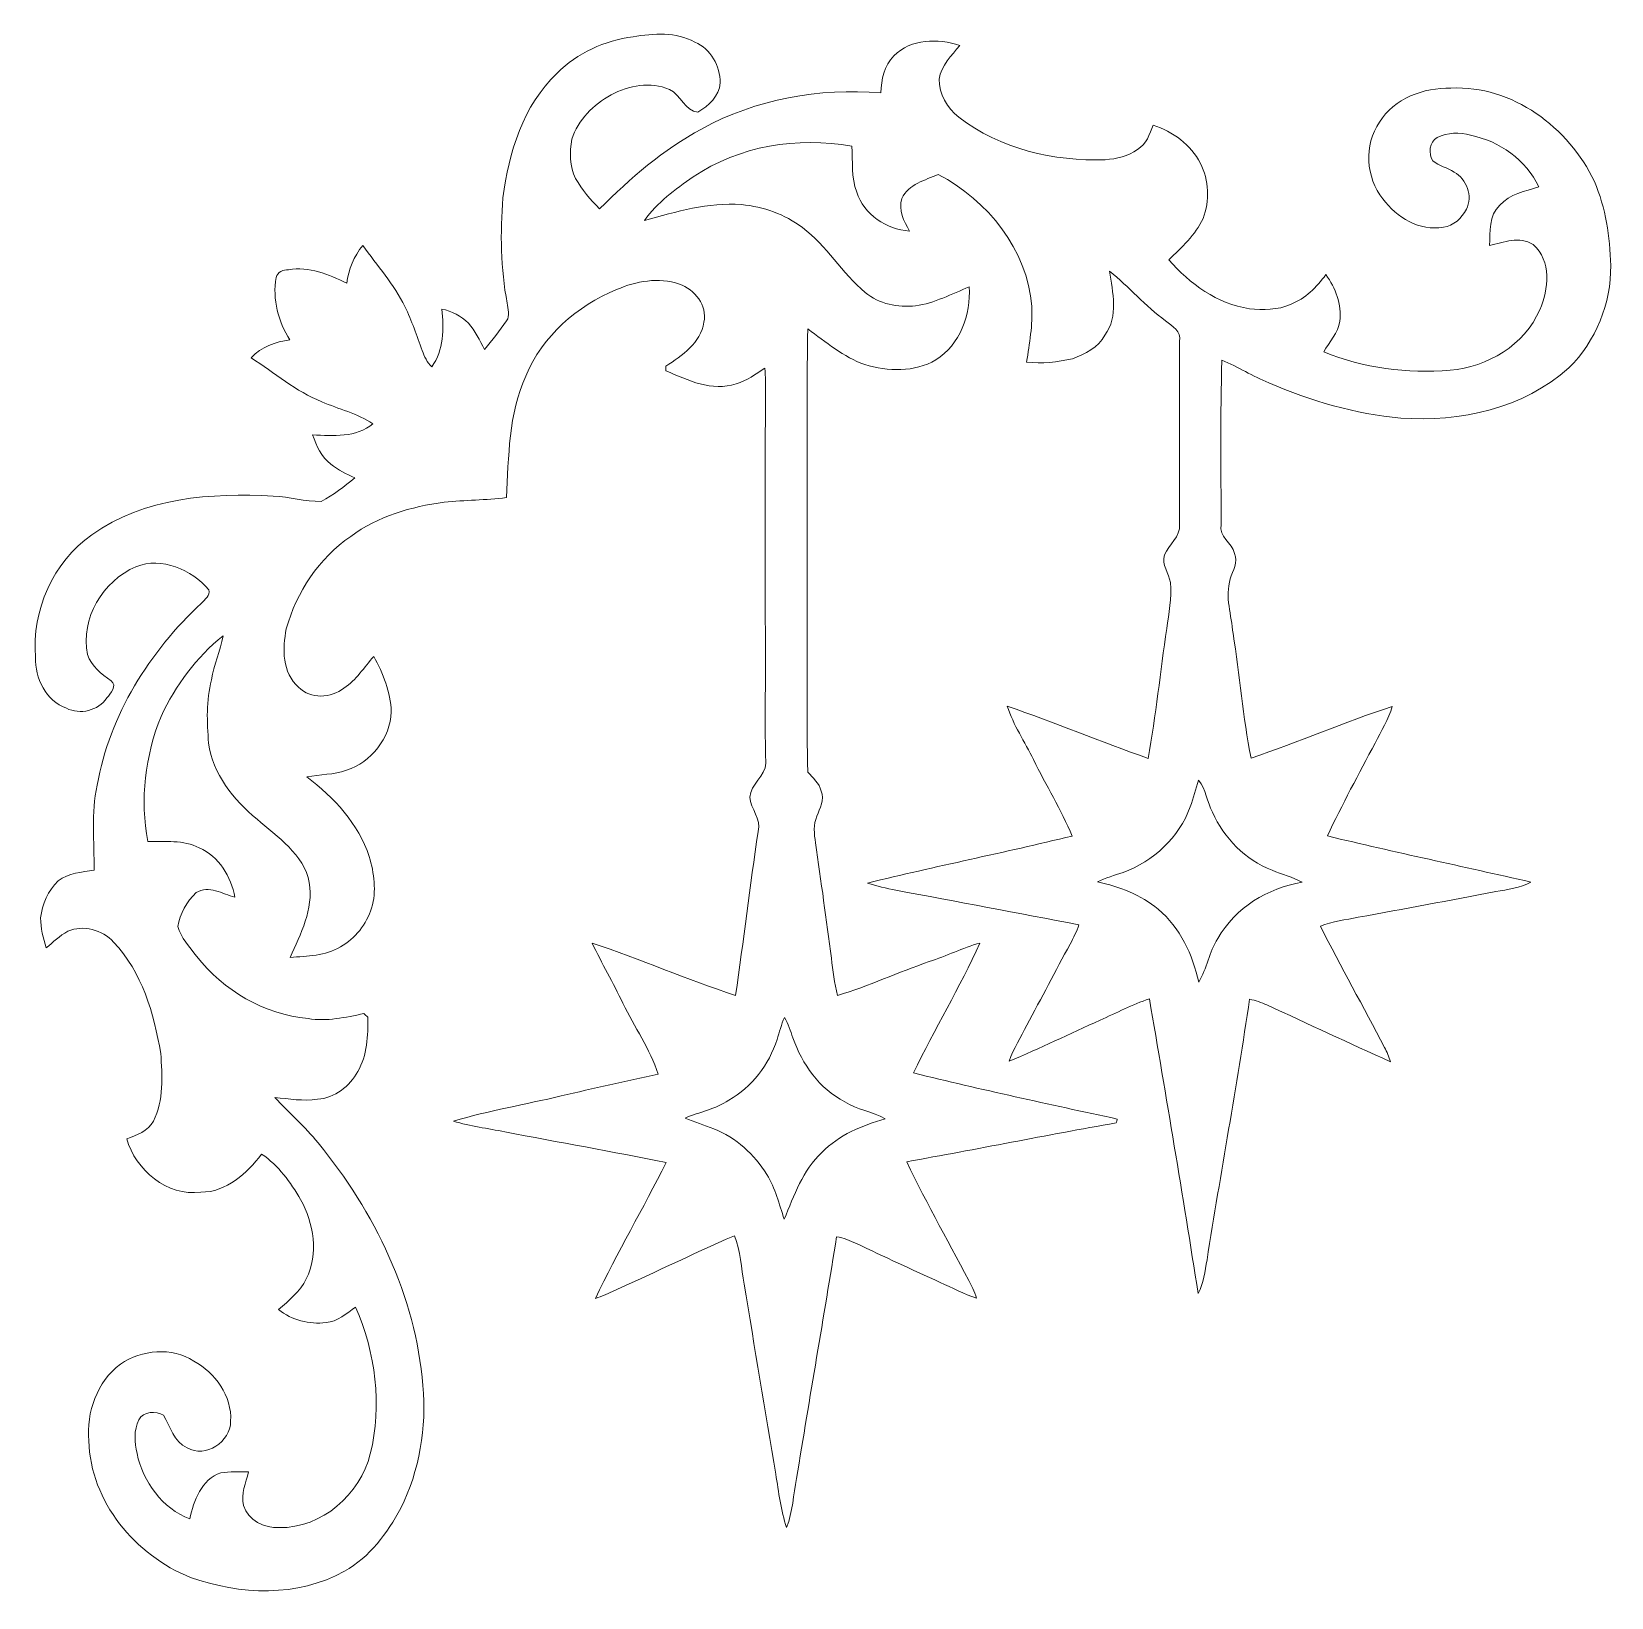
# Model space of a CAD drawing. Header units: centimetres. Extents: x -16.4 to 16.3, y -16.3 to 16.2.
import ezdxf

# ---------------------------------------------------------------- set-up
doc = ezdxf.new("R2010")
doc.units = ezdxf.units.CM
doc.header["$MEASUREMENT"] = 0
doc.layers.add('Layer 1', color=7, linetype='Continuous')

msp = doc.modelspace()

# ---------------------------------------------------------------- linework, layer by layer
at = {"layer": 'Layer 1', "color": 253, "lineweight": 9}
for points, knots in [([(-3.92996, 16.06505), (-3.50521, 16.12891), (-3.04343, 16.17018), (-2.65079, 15.95428), (-2.65079, 15.95428), (-2.32588, 15.81282), (-2.1195, 15.45828), (-2.12797, 15.10797), (-2.12797, 15.10797), (-2.14561, 14.83245), (-2.36715, 14.63525), (-2.58658, 14.5019), (-2.58658, 14.5019), (-2.86069, 14.52659), (-2.94042, 14.86138), (-3.17713, 14.97144), (-3.17713, 14.97144), (-3.56801, 15.14395), (-4.02168, 15.05752), (-4.38469, 14.8575), (-4.38469, 14.8575), (-4.75087, 14.66135), (-5.07014, 14.34562), (-5.19819, 13.9431), (-5.19819, 13.9431), (-5.24829, 13.67498), (-5.2497, 13.3783), (-5.12058, 13.131), (-5.12058, 13.131), (-4.99394, 12.89358), (-4.81508, 12.69038), (-4.62493, 12.502), (-4.62493, 12.502), (-3.98781, 13.12994), (-3.31013, 13.73178), (-2.51356, 14.15194), (-2.51356, 14.15194), (-1.39137, 14.7753), (-0.07445, 15.00637), (1.19873, 14.89912), (1.19873, 14.89912), (1.21778, 15.17253), (1.26328, 15.46815), (1.47319, 15.66712), (1.47319, 15.66712), (1.82244, 16.02801), (2.38582, 16.03048), (2.83385, 15.88584), (2.83385, 15.88584), (2.67016, 15.67065), (2.44333, 15.47027), (2.41228, 15.1877), (2.41228, 15.1877), (2.39782, 14.87478), (2.58126, 14.5908), (2.81409, 14.39818), (2.81409, 14.39818), (3.67134, 13.74025), (4.78224, 13.48096), (5.84834, 13.518), (5.84834, 13.518), (6.08223, 13.53493), (6.32635, 13.58326), (6.51509, 13.73213), (6.51509, 13.73213), (6.70911, 13.83127), (6.76203, 14.04999), (6.84176, 14.23273), (6.84176, 14.23273), (7.25063, 14.10255), (7.61822, 13.82668), (7.81931, 13.44215), (7.81931, 13.44215), (7.99675, 13.0929), (8.01545, 12.66745), (7.87469, 12.30197), (7.87469, 12.30197), (7.717, 11.95731), (7.43407, 11.69908), (7.16384, 11.44331), (7.16384, 11.44331), (7.60129, 10.95154), (8.1675, 10.52997), (8.83425, 10.4326), (8.83425, 10.4326), (9.11823, 10.40685), (9.42233, 10.4005), (9.68832, 10.5215), (9.68832, 10.5215), (9.99136, 10.6418), (10.22984, 10.87675), (10.41787, 11.1371), (10.41787, 11.1371), (10.62283, 10.86511), (10.7463, 10.51727), (10.70679, 10.17472), (10.70679, 10.17472), (10.68033, 9.92319), (10.48701, 9.74892), (10.37342, 9.53655), (10.37342, 9.53655), (11.19821, 9.20282), (12.10556, 9.08182), (12.99068, 9.15767), (12.99068, 9.15767), (13.76467, 9.22752), (14.53408, 9.67625), (14.84876, 10.40826), (14.84876, 10.40826), (15.03114, 10.83654), (15.09817, 11.42038), (14.71258, 11.76222), (14.71258, 11.76222), (14.42683, 11.93508), (14.10439, 11.81161), (13.80912, 11.74317), (13.80912, 11.74317), (13.82888, 12.02645), (13.78019, 12.36442), (14.02184, 12.57326), (14.02184, 12.57326), (14.22328, 12.81456), (14.54643, 12.86077), (14.82759, 12.95355), (14.82759, 12.95355), (14.56759, 13.51623), (14.01479, 13.90217), (13.41577, 14.02459), (13.41577, 14.02459), (13.18964, 14.09303), (12.93705, 14.08385), (12.72539, 13.9752), (12.72539, 13.9752), (12.56099, 13.88842), (12.53348, 13.6383), (12.63402, 13.49472), (12.63402, 13.49472), (12.76172, 13.38571), (12.93882, 13.35854), (13.07428, 13.25871), (13.07428, 13.25871), (13.33534, 13.12077), (13.46869, 12.75988), (13.32793, 12.49212), (13.32793, 12.49212), (13.23444, 12.31185), (13.06405, 12.14181), (12.85274, 12.121), (12.85274, 12.121), (12.36026, 12.03104), (11.88119, 12.31926), (11.60003, 12.70626), (11.60003, 12.70626), (11.24548, 13.14441), (11.20103, 13.82633), (11.52771, 14.29235), (11.52771, 14.29235), (11.8318, 14.79082), (12.44528, 15.01166), (13.00831, 14.99931), (13.00831, 14.99931), (14.28219, 15.06705), (15.44813, 14.18298), (15.97906, 13.06644), (15.97906, 13.06644), (16.21365, 12.51999), (16.30679, 11.92062), (16.31737, 11.32866), (16.31737, 11.32866), (16.33254, 10.54197), (16.00939, 9.75774), (15.44954, 9.206), (15.44954, 9.206), (14.51397, 8.36533), (13.1974, 8.07817), (11.96938, 8.16812), (11.96938, 8.16812), (11.02323, 8.24573), (10.10742, 8.5269), (9.23677, 8.89485), (9.23677, 8.89485), (8.90516, 9.03455), (8.59965, 9.23069), (8.26557, 9.36404), (8.26557, 9.36404), (8.23029, 8.23162), (8.24617, 7.0978), (8.24899, 5.96503), (8.24899, 5.96503), (8.19501, 5.70715), (8.47618, 5.59073), (8.52592, 5.36495), (8.52592, 5.36495), (8.61376, 5.18186), (8.48394, 5.00865), (8.43737, 4.83755), (8.43737, 4.83755), (8.32554, 4.46325), (8.46242, 4.08366), (8.49523, 3.70866), (8.49523, 3.70866), (8.63775, 2.84929), (8.69984, 1.97829), (8.86988, 1.1235), (8.86988, 1.1235), (9.85166, 1.46147), (10.80733, 1.8721), (11.7937, 2.19665), (11.7937, 2.19665), (11.71433, 1.92643), (11.56298, 1.68654), (11.43845, 1.43642), (11.43845, 1.43642), (11.10049, 0.80001), (10.75548, 0.16607), (10.44962, -0.48657), (10.44962, -0.48657), (11.84979, -0.82136), (13.25843, -1.12122), (14.66214, -1.43943), (14.66214, -1.43943), (14.442, -1.56502), (14.18342, -1.59288), (13.93894, -1.63804), (13.93894, -1.63804), (12.98926, -1.81655), (12.04064, -1.99928), (11.0892, -2.16827), (11.0892, -2.16827), (10.82709, -2.22471), (10.5558, -2.24976), (10.30568, -2.35206), (10.30568, -2.35206), (10.7329, -3.19732), (11.19292, -4.02599), (11.63495, -4.86349), (11.63495, -4.86349), (11.68258, -4.95874), (11.72526, -5.05787), (11.75878, -5.15982), (11.75878, -5.15982), (10.90153, -4.77565), (10.04957, -4.37912), (9.19726, -3.98437), (9.19726, -3.98437), (9.08084, -3.93392), (8.9616, -3.893), (8.83813, -3.86477), (8.83813, -3.86477), (8.57354, -5.66817), (8.24052, -7.46205), (7.95689, -9.26298), (7.95689, -9.26298), (7.91844, -9.5004), (7.88316, -9.74487), (7.7745, -9.96289), (7.7745, -9.96289), (7.44924, -7.9256), (7.11693, -5.88901), (6.76203, -3.85701), (6.76203, -3.85701), (6.41031, -3.97378), (6.08188, -4.14911), (5.74427, -4.2994), (5.74427, -4.2994), (5.11385, -4.5795), (4.49543, -4.88677), (3.85726, -5.14959), (3.85726, -5.14959), (3.95321, -4.88924), (4.09538, -4.64935), (4.22379, -4.40452), (4.22379, -4.40452), (4.52577, -3.84608), (4.81717, -3.28163), (5.12126, -2.72424), (5.12126, -2.72424), (5.19217, -2.59583), (5.25602, -2.46319), (5.30506, -2.32455), (5.30506, -2.32455), (4.04141, -2.08642), (2.77811, -1.84371), (1.5134, -1.60982), (1.5134, -1.60982), (1.31549, -1.56925), (1.11723, -1.52833), (0.92709, -1.46024), (0.92709, -1.46024), (2.33396, -1.11734), (3.75389, -0.827), (5.16254, -0.4894), (5.16254, -0.4894), (4.94134, 0.05988), (4.62102, 0.56294), (4.36173, 1.09422), (4.36173, 1.09422), (4.18217, 1.46429), (3.94651, 1.81001), (3.81845, 2.20336), (3.81845, 2.20336), (4.79812, 1.86046), (5.76155, 1.47134), (6.73804, 1.11821), (6.73804, 1.11821), (6.90138, 2.00968), (6.98569, 2.91385), (7.12398, 3.80955), (7.12398, 3.80955), (7.17019, 4.12423), (7.22734, 4.44067), (7.20336, 4.76029), (7.20336, 4.76029), (7.16067, 4.94797), (7.01321, 5.13424), (7.07883, 5.33497), (7.07883, 5.33497), (7.16067, 5.55122), (7.41008, 5.71032), (7.38821, 5.96467), (7.38821, 5.96467), (7.37798, 7.22832), (7.38786, 8.49197), (7.38398, 9.75562), (7.38398, 9.75562), (7.44219, 9.97152), (7.22805, 10.06501), (7.09929, 10.18213), (7.09929, 10.18213), (6.67772, 10.48623), (6.34117, 10.88734), (5.93688, 11.21048), (5.93688, 11.21048), (6.00179, 10.77515), (6.12809, 10.26786), (5.84234, 9.88545), (5.84234, 9.88545), (5.70476, 9.63074), (5.43312, 9.48434), (5.16748, 9.39685), (5.16748, 9.39685), (4.85915, 9.32277), (4.53565, 9.29243), (4.21991, 9.3277), (4.21991, 9.3277), (4.2813, 9.70941), (4.34656, 10.09358), (4.32786, 10.48235), (4.32786, 10.48235), (4.23085, 11.6571), (3.41452, 12.67557), (2.39076, 13.21108), (2.39076, 13.21108), (2.11665, 13.0922), (1.77799, 13.01388), (1.63758, 12.71613), (1.63758, 12.71613), (1.55715, 12.47519), (1.68168, 12.24518), (1.79245, 12.03986), (1.79245, 12.03986), (1.31796, 12.07337), (0.85053, 12.38523), (0.70025, 12.84596), (0.70025, 12.84596), (0.58666, 13.1497), (0.62017, 13.47955), (0.59936, 13.79705), (0.59936, 13.79705), (-0.52354, 14.00236), (-1.73462, 13.80551), (-2.68677, 13.16063), (-2.68677, 13.16063), (-3.05648, 12.90487), (-3.43466, 12.63358), (-3.69289, 12.25858), (-3.69289, 12.25858), (-3.0399, 12.44414), (-2.37244, 12.6357), (-1.68523, 12.58737), (-1.68523, 12.58737), (-1.23191, 12.54574), (-0.78777, 12.3884), (-0.42405, 12.11218), (-0.42405, 12.11218), (0.08148, 11.73682), (0.39439, 11.16744), (0.87946, 10.77021), (0.87946, 10.77021), (1.16098, 10.52503), (1.55926, 10.45553), (1.92157, 10.49081), (1.92157, 10.49081), (2.31421, 10.54726), (2.6691, 10.7367), (3.03246, 10.88487), (3.03246, 10.88487), (3.06704, 10.31125), (2.84161, 9.68401), (2.33961, 9.37004), (2.33961, 9.37004), (1.89511, 9.11533), (1.34654, 9.13156), (0.86888, 9.2769), (0.86888, 9.2769), (0.42156, 9.42683), (0.06419, 9.74575), (-0.31363, 10.01421), (-0.31363, 10.01421), (-0.34186, 8.00655), (-0.31822, 5.99854), (-0.32598, 3.99088), (-0.32598, 3.99088), (-0.32034, 2.93925), (-0.33974, 1.88692), (-0.31363, 0.83529), (-0.31363, 0.83529), (-0.20886, 0.71605), (-0.0748, 0.60492), (-0.03247, 0.44441), (-0.03247, 0.44441), (0.03597, 0.26132), (-0.06316, 0.08951), (-0.1249, -0.07559), (-0.1249, -0.07559), (-0.19933, -0.24951), (-0.18134, -0.44495), (-0.15065, -0.62627), (-0.15065, -0.62627), (-0.03882, -1.4232), (0.07478, -2.21977), (0.17567, -3.01811), (0.17567, -3.01811), (0.20601, -3.27669), (0.23811, -3.53634), (0.30373, -3.78928), (0.30373, -3.78928), (0.95002, -3.59243), (1.56456, -3.30562), (2.20379, -3.08831), (2.20379, -3.08831), (2.55868, -2.9726), (2.89418, -2.80327), (3.25436, -2.70272), (3.25436, -2.70272), (2.83526, -3.61959), (2.31597, -4.48707), (1.87606, -5.39336), (1.87606, -5.39336), (3.27659, -5.73696), (4.6877, -6.04318), (6.09775, -6.34727), (6.09775, -6.34727), (6.09211, -6.36738), (6.08117, -6.40795), (6.07553, -6.42806), (6.07553, -6.42806), (4.62702, -6.681), (3.18522, -6.97486), (1.73706, -7.23133), (1.73706, -7.23133), (2.16216, -8.12174), (2.65429, -8.97935), (3.1069, -9.856), (3.1069, -9.856), (3.13689, -9.92161), (3.16017, -9.99005), (3.18416, -10.05849), (3.18416, -10.05849), (2.9224, -9.97136), (2.67863, -9.84083), (2.42745, -9.72935), (2.42745, -9.72935), (1.84784, -9.46512), (1.26893, -9.19877), (0.6939, -8.92466), (0.6939, -8.92466), (0.56161, -8.8654), (0.42896, -8.80331), (0.28433, -8.78426), (0.28433, -8.78426), (0.01798, -10.4536), (-0.27553, -12.11871), (-0.544, -13.78771), (-0.544, -13.78771), (-0.60961, -14.12814), (-0.62372, -14.48127), (-0.75072, -14.80794), (-0.75072, -14.80794), (-0.87243, -14.44952), (-0.91194, -14.0724), (-0.9758, -13.70198), (-0.9758, -13.70198), (-1.19487, -12.39), (-1.41536, -11.07837), (-1.62879, -9.76569), (-1.62879, -9.76569), (-1.69052, -9.4309), (-1.70852, -9.08377), (-1.83234, -8.76415), (-1.83234, -8.76415), (-2.73263, -9.15785), (-3.61563, -9.58824), (-4.51204, -9.99005), (-4.51204, -9.99005), (-4.57695, -10.01687), (-4.64363, -10.0398), (-4.70995, -10.06237), (-4.70995, -10.06237), (-4.25839, -9.1067), (-3.71723, -8.19583), (-3.24839, -7.24791), (-3.24839, -7.24791), (-4.35788, -7.02425), (-5.47301, -6.82423), (-6.58567, -6.61503), (-6.58567, -6.61503), (-6.94056, -6.53918), (-7.30322, -6.49791), (-7.65106, -6.39101), (-7.65106, -6.39101), (-6.91869, -6.17265), (-6.16163, -6.04741), (-5.41939, -5.86749), (-5.41939, -5.86749), (-4.75087, -5.71227), (-4.08024, -5.5694), (-3.41173, -5.41523), (-3.41173, -5.41523), (-3.58529, -4.89594), (-3.90068, -4.4398), (-4.14021, -3.9505), (-4.14021, -3.9505), (-4.34412, -3.52999), (-4.5766, -3.12429), (-4.77874, -2.70308), (-4.77874, -2.70308), (-3.77967, -3.03751), (-2.81059, -3.45908), (-1.80941, -3.78787), (-1.80941, -3.78787), (-1.64078, -2.65827), (-1.51061, -1.52303), (-1.34022, -0.39379), (-1.34022, -0.39379), (-1.27284, -0.13309), (-1.49509, 0.07011), (-1.51237, 0.31917), (-1.51237, 0.31917), (-1.50108, 0.59293), (-1.18641, 0.74462), (-1.18394, 1.02155), (-1.18394, 1.02155), (-1.20616, 2.07001), (-1.17829, 3.11882), (-1.19487, 4.16727), (-1.19487, 4.16727), (-1.18746, 5.67116), (-1.1984, 7.17505), (-1.18782, 8.67895), (-1.18782, 8.67895), (-1.18641, 8.85181), (-1.18499, 9.02537), (-1.20475, 9.19753), (-1.20475, 9.19753), (-1.39419, 9.07829), (-1.57446, 8.93824), (-1.7953, 8.87897), (-1.7953, 8.87897), (-2.2966, 8.70611), (-2.79754, 8.95058), (-3.25121, 9.14708), (-3.25121, 9.14708), (-3.25086, 9.17037), (-3.25016, 9.21693), (-3.2498, 9.24022), (-3.2498, 9.24022), (-2.91749, 9.46635), (-2.52767, 9.71964), (-2.46487, 10.1532), (-2.46487, 10.1532), (-2.38761, 10.50387), (-2.65537, 10.82913), (-2.97217, 10.9406), (-2.97217, 10.9406), (-3.39938, 11.08877), (-3.86646, 11.0034), (-4.27109, 10.82842), (-4.27109, 10.82842), (-5.08989, 10.49469), (-5.81273, 9.86604), (-6.1514, 9.03807), (-6.1514, 9.03807), (-6.5137, 8.2535), (-6.50524, 7.36661), (-6.55427, 6.52171), (-6.55427, 6.52171), (-6.98149, 6.46456), (-7.41399, 6.47303), (-7.84156, 6.42505), (-7.84156, 6.42505), (-8.52806, 6.33403), (-9.21633, 6.13471), (-9.77972, 5.71844), (-9.77972, 5.71844), (-10.43694, 5.26688), (-10.90191, 4.56767), (-11.11357, 3.8032), (-11.11357, 3.8032), (-11.19506, 3.39469), (-11.20177, 2.89233), (-10.85746, 2.59529), (-10.85746, 2.59529), (-10.61298, 2.33847), (-10.18577, 2.36952), (-9.92012, 2.57801), (-9.92012, 2.57801), (-9.6633, 2.74205), (-9.49997, 3.00663), (-9.30241, 3.231), (-9.30241, 3.231), (-9.10662, 2.87928), (-8.95034, 2.49193), (-8.94046, 2.08412), (-8.94046, 2.08412), (-8.9581, 1.53908), (-9.35427, 1.04342), (-9.86791, 0.8748), (-9.86791, 0.8748), (-10.13179, 0.78025), (-10.41542, 0.79189), (-10.68742, 0.73686), (-10.68742, 0.73686), (-10.12438, 0.31247), (-9.62062, -0.23328), (-9.39378, -0.91308), (-9.39378, -0.91308), (-9.29959, -1.25598), (-9.23821, -1.63028), (-9.34651, -1.97777), (-9.34651, -1.97777), (-9.45411, -2.31185), (-9.68235, -2.61206), (-9.99421, -2.77928), (-9.99421, -2.77928), (-10.30324, -2.97154), (-10.68142, -2.97542), (-11.03243, -3.00047), (-11.03243, -3.00047), (-10.81371, -2.51187), (-10.55089, -2.00846), (-10.63662, -1.45213), (-10.63662, -1.45213), (-10.74986, -0.85805), (-11.29984, -0.51092), (-11.72035, -0.13627), (-11.72035, -0.13627), (-12.20965, 0.26061), (-12.63722, 0.79719), (-12.72153, 1.43853), (-12.72153, 1.43853), (-12.76069, 1.87351), (-12.77092, 2.31872), (-12.66615, 2.74558), (-12.66615, 2.74558), (-12.6097, 3.05637), (-12.48023, 3.34742), (-12.42202, 3.65751), (-12.42202, 3.65751), (-12.98012, 3.22006), (-13.40557, 2.62881), (-13.70472, 1.98993), (-13.70472, 1.98993), (-14.03881, 1.17748), (-14.14711, 0.26449), (-13.98307, -0.59982), (-13.98307, -0.59982), (-13.62676, -0.60863), (-13.24541, -0.55748), (-12.91803, -0.73317), (-12.91803, -0.73317), (-12.50387, -0.9092), (-12.25798, -1.32936), (-12.17649, -1.75622), (-12.17649, -1.75622), (-12.44178, -1.68531), (-12.7106, -1.49728), (-12.98294, -1.65956), (-12.98294, -1.65956), (-13.17062, -1.84688), (-13.31808, -2.09524), (-13.36077, -2.35982), (-13.36077, -2.35982), (-13.29832, -2.5976), (-13.11806, -2.78421), (-12.9713, -2.97401), (-12.9713, -2.97401), (-12.41532, -3.68838), (-11.56901, -4.18368), (-10.66272, -4.268), (-10.66272, -4.268), (-10.27608, -4.33044), (-9.88555, -4.24154), (-9.50773, -4.16463), (-9.50773, -4.16463), (-9.47986, -4.18862), (-9.45199, -4.21332), (-9.42412, -4.23766), (-9.42412, -4.23766), (-9.42059, -4.62078), (-9.43611, -5.02365), (-9.63191, -5.36549), (-9.63191, -5.36549), (-9.80089, -5.66817), (-10.10992, -5.91476), (-10.46481, -5.93911), (-10.46481, -5.93911), (-10.76256, -5.98038), (-11.05854, -5.93029), (-11.35417, -5.90136), (-11.35417, -5.90136), (-11.05325, -6.21427), (-10.73046, -6.50602), (-10.45423, -6.84222), (-10.45423, -6.84222), (-9.28512, -8.26744), (-8.43669, -10.01016), (-8.28359, -11.86472), (-8.28359, -11.86472), (-8.2028, -12.73325), (-8.35626, -13.62437), (-8.74079, -14.40824), (-8.74079, -14.40824), (-9.02689, -14.91977), (-9.3832, -15.42036), (-9.90778, -15.70964), (-9.90778, -15.70964), (-10.87827, -16.25292), (-12.07524, -16.20565), (-13.09795, -15.83911), (-13.09795, -15.83911), (-14.24236, -15.38015), (-15.16875, -14.27419), (-15.20509, -13.0116), (-15.20509, -13.0116), (-15.25554, -12.41963), (-15.03434, -11.78534), (-14.54645, -11.42445), (-14.54645, -11.42445), (-14.10936, -11.12247), (-13.48353, -11.06532), (-13.0281, -11.35848), (-13.0281, -11.35848), (-12.58501, -11.59766), (-12.23505, -12.08767), (-12.2661, -12.60484), (-12.2661, -12.60484), (-12.26363, -13.02853), (-12.78997, -13.38201), (-13.16603, -13.15306), (-13.16603, -13.15306), (-13.45108, -13.03241), (-13.51105, -12.71632), (-13.65816, -12.47961), (-13.65816, -12.47961), (-13.81126, -12.38471), (-14.07655, -12.39882), (-14.17039, -12.57556), (-14.17039, -12.57556), (-14.27164, -12.79393), (-14.26211, -13.04264), (-14.20532, -13.2723), (-14.20532, -13.2723), (-14.08255, -13.85756), (-13.68003, -14.41177), (-13.11065, -14.6252), (-13.11065, -14.6252), (-13.03021, -14.25231), (-12.86935, -13.80817), (-12.47282, -13.67446), (-12.47282, -13.67446), (-12.28338, -13.64377), (-12.089, -13.65788), (-11.8978, -13.65577), (-11.8978, -13.65577), (-11.95001, -13.8819), (-12.06043, -14.1105), (-11.99763, -14.34721), (-11.99763, -14.34721), (-11.91508, -14.6633), (-11.56301, -14.815), (-11.26068, -14.80865), (-11.26068, -14.80865), (-10.37627, -14.81993), (-9.58499, -14.1232), (-9.37367, -13.28077), (-9.37367, -13.28077), (-9.12426, -12.27288), (-9.26255, -11.18491), (-9.68059, -10.23982), (-9.68059, -10.23982), (-9.8658, -10.37493), (-10.05136, -10.54286), (-10.28948, -10.56332), (-10.28948, -10.56332), (-10.63838, -10.60565), (-10.99998, -10.51181), (-11.27514, -10.29309), (-11.27514, -10.29309), (-11.06136, -10.1033), (-10.82359, -9.92479), (-10.70223, -9.65703), (-10.70223, -9.65703), (-10.43165, -9.13951), (-10.54701, -8.50945), (-10.81618, -8.0152), (-10.81618, -8.0152), (-11.02679, -7.65855), (-11.27514, -7.30612), (-11.6251, -7.07435), (-11.6251, -7.07435), (-11.93025, -7.47087), (-12.35076, -7.86492), (-12.88557, -7.86104), (-12.88557, -7.86104), (-13.58831, -7.95382), (-14.23319, -7.40772), (-14.41875, -6.75402), (-14.41875, -6.75402), (-14.20673, -6.68558), (-13.97742, -6.59739), (-13.86489, -6.3896), (-13.86489, -6.3896), (-13.64863, -5.95745), (-13.68074, -5.4551), (-13.7146, -4.98837), (-13.7146, -4.98837), (-13.8543, -4.16217), (-14.09842, -3.30597), (-14.69109, -2.68403), (-14.69109, -2.68403), (-14.92392, -2.43003), (-15.31868, -2.3189), (-15.64077, -2.46001), (-15.64077, -2.46001), (-15.80552, -2.55173), (-15.94239, -2.68614), (-16.0888, -2.80327), (-16.0888, -2.80327), (-16.14736, -2.60148), (-16.20521, -2.39475), (-16.20239, -2.18308), (-16.20239, -2.18308), (-16.16676, -1.89839), (-16.04752, -1.61723), (-15.83691, -1.41826), (-15.83691, -1.41826), (-15.62595, -1.24893), (-15.35043, -1.23728), (-15.09537, -1.19354), (-15.09537, -1.19354), (-15.0855, -0.60758), (-15.16029, -0.01385), (-15.03187, 0.56435), (-15.03187, 0.56435), (-14.77329, 2.02203), (-13.94708, 3.3326), (-12.87287, 4.33202), (-12.87287, 4.33202), (-12.80549, 4.41033), (-12.67991, 4.49359), (-12.71695, 4.61389), (-12.71695, 4.61389), (-13.08666, 5.02734), (-13.67968, 5.30075), (-14.22754, 5.09049), (-14.22754, 5.09049), (-14.90981, 4.79592), (-15.38289, 4.01699), (-15.23084, 3.27051), (-15.23084, 3.27051), (-15.15535, 3.02921), (-14.94297, 2.86517), (-14.74401, 2.72723), (-14.74401, 2.72723), (-14.60325, 2.63057), (-14.75741, 2.45559), (-14.82938, 2.37199), (-14.82938, 2.37199), (-15.00753, 2.10811), (-15.38501, 2.01603), (-15.66864, 2.16067), (-15.66864, 2.16067), (-16.09479, 2.31025), (-16.31669, 2.78474), (-16.30858, 3.21336), (-16.30858, 3.21336), (-16.38901, 4.18385), (-15.94381, 5.19209), (-15.13877, 5.74948), (-15.13877, 5.74948), (-14.06773, 6.52488), (-12.6598, 6.62437), (-11.38239, 6.54958), (-11.38239, 6.54958), (-11.04866, 6.53723), (-10.72375, 6.43528), (-10.38861, 6.44128), (-10.38861, 6.44128), (-10.13779, 6.57427), (-9.91483, 6.75278), (-9.69294, 6.92811), (-9.69294, 6.92811), (-9.86897, 7.00572), (-10.04007, 7.09674), (-10.19388, 7.21245), (-10.19388, 7.21245), (-10.38826, 7.36132), (-10.4881, 7.59451), (-10.56818, 7.81852), (-10.56818, 7.81852), (-10.14308, 7.80053), (-9.66718, 7.75714), (-9.31864, 8.0503), (-9.31864, 8.0503), (-9.6439, 8.26232), (-10.02702, 8.35298), (-10.37944, 8.50714), (-10.37944, 8.50714), (-10.91813, 8.71881), (-11.36016, 9.10193), (-11.83888, 9.41555), (-11.83888, 9.41555), (-11.62898, 9.64626), (-11.33794, 9.74398), (-11.03843, 9.78596), (-11.03843, 9.78596), (-11.28432, 10.16802), (-11.39967, 10.62416), (-11.32665, 11.07819), (-11.32665, 11.07819), (-11.29631, 11.18578), (-11.17319, 11.24823), (-11.06559, 11.23976), (-11.06559, 11.23976), (-10.64438, 11.30749), (-10.23269, 11.14451), (-9.86297, 10.9586), (-9.86297, 10.9586), (-9.8217, 11.24223), (-9.7134, 11.5181), (-9.53101, 11.74106), (-9.53101, 11.74106), (-9.22974, 11.3269), (-8.88472, 10.93814), (-8.65577, 10.47635), (-8.65577, 10.47635), (-8.51607, 10.18143), (-8.41024, 9.87275), (-8.29876, 9.56724), (-8.29876, 9.56724), (-8.25149, 9.44483), (-8.20104, 9.31606), (-8.09838, 9.22857), (-8.09838, 9.22857), (-7.84826, 9.57394), (-7.84544, 10.01915), (-7.89271, 10.4252), (-7.89271, 10.4252), (-7.68775, 10.38039), (-7.49125, 10.28162), (-7.34273, 10.13239), (-7.34273, 10.13239), (-7.1995, 9.97258), (-7.10672, 9.77714), (-7.0083, 9.58841), (-7.0083, 9.58841), (-6.85096, 9.78173), (-6.69397, 9.97611), (-6.5511, 10.18002), (-6.5511, 10.18002), (-6.47419, 10.28832), (-6.52887, 10.43084), (-6.53875, 10.54761), (-6.53875, 10.54761), (-6.67457, 11.26551), (-6.68445, 12.00211), (-6.62694, 12.72883), (-6.62694, 12.72883), (-6.50876, 13.66581), (-6.20714, 14.63983), (-5.50405, 15.30729), (-5.50405, 15.30729), (-5.08566, 15.73097), (-4.51698, 15.9885), (-3.92996, 16.06505), (-3.92996, 16.06505), (-3.92996, 16.06505), (-3.92996, 16.06505), (-3.92996, 16.06505)], [0, 0, 0, 0, 0.00398406, 0.00398406, 0.00398406, 0.00398406, 0.00796813, 0.00796813, 0.00796813, 0.00796813, 0.01195219, 0.01195219, 0.01195219, 0.01195219, 0.01593625, 0.01593625, 0.01593625, 0.01593625, 0.01992032, 0.01992032, 0.01992032, 0.01992032, 0.02390438, 0.02390438, 0.02390438, 0.02390438, 0.02788845, 0.02788845, 0.02788845, 0.02788845, 0.03187251, 0.03187251, 0.03187251, 0.03187251, 0.03585657, 0.03585657, 0.03585657, 0.03585657, 0.03984064, 0.03984064, 0.03984064, 0.03984064, 0.0438247, 0.0438247, 0.0438247, 0.0438247, 0.04780876, 0.04780876, 0.04780876, 0.04780876, 0.05179283, 0.05179283, 0.05179283, 0.05179283, 0.05577689, 0.05577689, 0.05577689, 0.05577689, 0.05976096, 0.05976096, 0.05976096, 0.05976096, 0.06374502, 0.06374502, 0.06374502, 0.06374502, 0.06772908, 0.06772908, 0.06772908, 0.06772908, 0.07171315, 0.07171315, 0.07171315, 0.07171315, 0.07569721, 0.07569721, 0.07569721, 0.07569721, 0.07968127, 0.07968127, 0.07968127, 0.07968127, 0.08366534, 0.08366534, 0.08366534, 0.08366534, 0.0876494, 0.0876494, 0.0876494, 0.0876494, 0.09163347, 0.09163347, 0.09163347, 0.09163347, 0.09561753, 0.09561753, 0.09561753, 0.09561753, 0.09960159, 0.09960159, 0.09960159, 0.09960159, 0.10358566, 0.10358566, 0.10358566, 0.10358566, 0.10756972, 0.10756972, 0.10756972, 0.10756972, 0.11155378, 0.11155378, 0.11155378, 0.11155378, 0.11553785, 0.11553785, 0.11553785, 0.11553785, 0.11952191, 0.11952191, 0.11952191, 0.11952191, 0.12350598, 0.12350598, 0.12350598, 0.12350598, 0.12749004, 0.12749004, 0.12749004, 0.12749004, 0.1314741, 0.1314741, 0.1314741, 0.1314741, 0.13545817, 0.13545817, 0.13545817, 0.13545817, 0.13944223, 0.13944223, 0.13944223, 0.13944223, 0.14342629, 0.14342629, 0.14342629, 0.14342629, 0.14741036, 0.14741036, 0.14741036, 0.14741036, 0.15139442, 0.15139442, 0.15139442, 0.15139442, 0.15537849, 0.15537849, 0.15537849, 0.15537849, 0.15936255, 0.15936255, 0.15936255, 0.15936255, 0.16334661, 0.16334661, 0.16334661, 0.16334661, 0.16733068, 0.16733068, 0.16733068, 0.16733068, 0.17131474, 0.17131474, 0.17131474, 0.17131474, 0.1752988, 0.1752988, 0.1752988, 0.1752988, 0.17928287, 0.17928287, 0.17928287, 0.17928287, 0.18326693, 0.18326693, 0.18326693, 0.18326693, 0.187251, 0.187251, 0.187251, 0.187251, 0.19123506, 0.19123506, 0.19123506, 0.19123506, 0.19521912, 0.19521912, 0.19521912, 0.19521912, 0.19920319, 0.19920319, 0.19920319, 0.19920319, 0.20318725, 0.20318725, 0.20318725, 0.20318725, 0.20717131, 0.20717131, 0.20717131, 0.20717131, 0.21115538, 0.21115538, 0.21115538, 0.21115538, 0.21513944, 0.21513944, 0.21513944, 0.21513944, 0.21912351, 0.21912351, 0.21912351, 0.21912351, 0.22310757, 0.22310757, 0.22310757, 0.22310757, 0.22709163, 0.22709163, 0.22709163, 0.22709163, 0.2310757, 0.2310757, 0.2310757, 0.2310757, 0.23505976, 0.23505976, 0.23505976, 0.23505976, 0.23904382, 0.23904382, 0.23904382, 0.23904382, 0.24302789, 0.24302789, 0.24302789, 0.24302789, 0.24701195, 0.24701195, 0.24701195, 0.24701195, 0.25099602, 0.25099602, 0.25099602, 0.25099602, 0.25498008, 0.25498008, 0.25498008, 0.25498008, 0.25896414, 0.25896414, 0.25896414, 0.25896414, 0.26294821, 0.26294821, 0.26294821, 0.26294821, 0.26693227, 0.26693227, 0.26693227, 0.26693227, 0.27091633, 0.27091633, 0.27091633, 0.27091633, 0.2749004, 0.2749004, 0.2749004, 0.2749004, 0.27888446, 0.27888446, 0.27888446, 0.27888446, 0.28286853, 0.28286853, 0.28286853, 0.28286853, 0.28685259, 0.28685259, 0.28685259, 0.28685259, 0.29083665, 0.29083665, 0.29083665, 0.29083665, 0.29482072, 0.29482072, 0.29482072, 0.29482072, 0.29880478, 0.29880478, 0.29880478, 0.29880478, 0.30278884, 0.30278884, 0.30278884, 0.30278884, 0.30677291, 0.30677291, 0.30677291, 0.30677291, 0.31075697, 0.31075697, 0.31075697, 0.31075697, 0.31474104, 0.31474104, 0.31474104, 0.31474104, 0.3187251, 0.3187251, 0.3187251, 0.3187251, 0.32270916, 0.32270916, 0.32270916, 0.32270916, 0.32669323, 0.32669323, 0.32669323, 0.32669323, 0.33067729, 0.33067729, 0.33067729, 0.33067729, 0.33466135, 0.33466135, 0.33466135, 0.33466135, 0.33864542, 0.33864542, 0.33864542, 0.33864542, 0.34262948, 0.34262948, 0.34262948, 0.34262948, 0.34661355, 0.34661355, 0.34661355, 0.34661355, 0.35059761, 0.35059761, 0.35059761, 0.35059761, 0.35458167, 0.35458167, 0.35458167, 0.35458167, 0.35856574, 0.35856574, 0.35856574, 0.35856574, 0.3625498, 0.3625498, 0.3625498, 0.3625498, 0.36653386, 0.36653386, 0.36653386, 0.36653386, 0.37051793, 0.37051793, 0.37051793, 0.37051793, 0.37450199, 0.37450199, 0.37450199, 0.37450199, 0.37848606, 0.37848606, 0.37848606, 0.37848606, 0.38247012, 0.38247012, 0.38247012, 0.38247012, 0.38645418, 0.38645418, 0.38645418, 0.38645418, 0.39043825, 0.39043825, 0.39043825, 0.39043825, 0.39442231, 0.39442231, 0.39442231, 0.39442231, 0.39840637, 0.39840637, 0.39840637, 0.39840637, 0.40239044, 0.40239044, 0.40239044, 0.40239044, 0.4063745, 0.4063745, 0.4063745, 0.4063745, 0.41035857, 0.41035857, 0.41035857, 0.41035857, 0.41434263, 0.41434263, 0.41434263, 0.41434263, 0.41832669, 0.41832669, 0.41832669, 0.41832669, 0.42231076, 0.42231076, 0.42231076, 0.42231076, 0.42629482, 0.42629482, 0.42629482, 0.42629482, 0.43027888, 0.43027888, 0.43027888, 0.43027888, 0.43426295, 0.43426295, 0.43426295, 0.43426295, 0.43824701, 0.43824701, 0.43824701, 0.43824701, 0.44223108, 0.44223108, 0.44223108, 0.44223108, 0.44621514, 0.44621514, 0.44621514, 0.44621514, 0.4501992, 0.4501992, 0.4501992, 0.4501992, 0.45418327, 0.45418327, 0.45418327, 0.45418327, 0.45816733, 0.45816733, 0.45816733, 0.45816733, 0.46215139, 0.46215139, 0.46215139, 0.46215139, 0.46613546, 0.46613546, 0.46613546, 0.46613546, 0.47011952, 0.47011952, 0.47011952, 0.47011952, 0.47410359, 0.47410359, 0.47410359, 0.47410359, 0.47808765, 0.47808765, 0.47808765, 0.47808765, 0.48207171, 0.48207171, 0.48207171, 0.48207171, 0.48605578, 0.48605578, 0.48605578, 0.48605578, 0.49003984, 0.49003984, 0.49003984, 0.49003984, 0.4940239, 0.4940239, 0.4940239, 0.4940239, 0.49800797, 0.49800797, 0.49800797, 0.49800797, 0.50199203, 0.50199203, 0.50199203, 0.50199203, 0.5059761, 0.5059761, 0.5059761, 0.5059761, 0.50996016, 0.50996016, 0.50996016, 0.50996016, 0.51394422, 0.51394422, 0.51394422, 0.51394422, 0.51792829, 0.51792829, 0.51792829, 0.51792829, 0.52191235, 0.52191235, 0.52191235, 0.52191235, 0.52589641, 0.52589641, 0.52589641, 0.52589641, 0.52988048, 0.52988048, 0.52988048, 0.52988048, 0.53386454, 0.53386454, 0.53386454, 0.53386454, 0.53784861, 0.53784861, 0.53784861, 0.53784861, 0.54183267, 0.54183267, 0.54183267, 0.54183267, 0.54581673, 0.54581673, 0.54581673, 0.54581673, 0.5498008, 0.5498008, 0.5498008, 0.5498008, 0.55378486, 0.55378486, 0.55378486, 0.55378486, 0.55776892, 0.55776892, 0.55776892, 0.55776892, 0.56175299, 0.56175299, 0.56175299, 0.56175299, 0.56573705, 0.56573705, 0.56573705, 0.56573705, 0.56972112, 0.56972112, 0.56972112, 0.56972112, 0.57370518, 0.57370518, 0.57370518, 0.57370518, 0.57768924, 0.57768924, 0.57768924, 0.57768924, 0.58167331, 0.58167331, 0.58167331, 0.58167331, 0.58565737, 0.58565737, 0.58565737, 0.58565737, 0.58964143, 0.58964143, 0.58964143, 0.58964143, 0.5936255, 0.5936255, 0.5936255, 0.5936255, 0.59760956, 0.59760956, 0.59760956, 0.59760956, 0.60159363, 0.60159363, 0.60159363, 0.60159363, 0.60557769, 0.60557769, 0.60557769, 0.60557769, 0.60956175, 0.60956175, 0.60956175, 0.60956175, 0.61354582, 0.61354582, 0.61354582, 0.61354582, 0.61752988, 0.61752988, 0.61752988, 0.61752988, 0.62151394, 0.62151394, 0.62151394, 0.62151394, 0.62549801, 0.62549801, 0.62549801, 0.62549801, 0.62948207, 0.62948207, 0.62948207, 0.62948207, 0.63346614, 0.63346614, 0.63346614, 0.63346614, 0.6374502, 0.6374502, 0.6374502, 0.6374502, 0.64143426, 0.64143426, 0.64143426, 0.64143426, 0.64541833, 0.64541833, 0.64541833, 0.64541833, 0.64940239, 0.64940239, 0.64940239, 0.64940239, 0.65338645, 0.65338645, 0.65338645, 0.65338645, 0.65737052, 0.65737052, 0.65737052, 0.65737052, 0.66135458, 0.66135458, 0.66135458, 0.66135458, 0.66533865, 0.66533865, 0.66533865, 0.66533865, 0.66932271, 0.66932271, 0.66932271, 0.66932271, 0.67330677, 0.67330677, 0.67330677, 0.67330677, 0.67729084, 0.67729084, 0.67729084, 0.67729084, 0.6812749, 0.6812749, 0.6812749, 0.6812749, 0.68525896, 0.68525896, 0.68525896, 0.68525896, 0.68924303, 0.68924303, 0.68924303, 0.68924303, 0.69322709, 0.69322709, 0.69322709, 0.69322709, 0.69721116, 0.69721116, 0.69721116, 0.69721116, 0.70119522, 0.70119522, 0.70119522, 0.70119522, 0.70517928, 0.70517928, 0.70517928, 0.70517928, 0.70916335, 0.70916335, 0.70916335, 0.70916335, 0.71314741, 0.71314741, 0.71314741, 0.71314741, 0.71713147, 0.71713147, 0.71713147, 0.71713147, 0.72111554, 0.72111554, 0.72111554, 0.72111554, 0.7250996, 0.7250996, 0.7250996, 0.7250996, 0.72908367, 0.72908367, 0.72908367, 0.72908367, 0.73306773, 0.73306773, 0.73306773, 0.73306773, 0.73705179, 0.73705179, 0.73705179, 0.73705179, 0.74103586, 0.74103586, 0.74103586, 0.74103586, 0.74501992, 0.74501992, 0.74501992, 0.74501992, 0.74900398, 0.74900398, 0.74900398, 0.74900398, 0.75298805, 0.75298805, 0.75298805, 0.75298805, 0.75697211, 0.75697211, 0.75697211, 0.75697211, 0.76095618, 0.76095618, 0.76095618, 0.76095618, 0.76494024, 0.76494024, 0.76494024, 0.76494024, 0.7689243, 0.7689243, 0.7689243, 0.7689243, 0.77290837, 0.77290837, 0.77290837, 0.77290837, 0.77689243, 0.77689243, 0.77689243, 0.77689243, 0.78087649, 0.78087649, 0.78087649, 0.78087649, 0.78486056, 0.78486056, 0.78486056, 0.78486056, 0.78884462, 0.78884462, 0.78884462, 0.78884462, 0.79282869, 0.79282869, 0.79282869, 0.79282869, 0.79681275, 0.79681275, 0.79681275, 0.79681275, 0.80079681, 0.80079681, 0.80079681, 0.80079681, 0.80478088, 0.80478088, 0.80478088, 0.80478088, 0.80876494, 0.80876494, 0.80876494, 0.80876494, 0.812749, 0.812749, 0.812749, 0.812749, 0.81673307, 0.81673307, 0.81673307, 0.81673307, 0.82071713, 0.82071713, 0.82071713, 0.82071713, 0.8247012, 0.8247012, 0.8247012, 0.8247012, 0.82868526, 0.82868526, 0.82868526, 0.82868526, 0.83266932, 0.83266932, 0.83266932, 0.83266932, 0.83665339, 0.83665339, 0.83665339, 0.83665339, 0.84063745, 0.84063745, 0.84063745, 0.84063745, 0.84462151, 0.84462151, 0.84462151, 0.84462151, 0.84860558, 0.84860558, 0.84860558, 0.84860558, 0.85258964, 0.85258964, 0.85258964, 0.85258964, 0.85657371, 0.85657371, 0.85657371, 0.85657371, 0.86055777, 0.86055777, 0.86055777, 0.86055777, 0.86454183, 0.86454183, 0.86454183, 0.86454183, 0.8685259, 0.8685259, 0.8685259, 0.8685259, 0.87250996, 0.87250996, 0.87250996, 0.87250996, 0.87649402, 0.87649402, 0.87649402, 0.87649402, 0.88047809, 0.88047809, 0.88047809, 0.88047809, 0.88446215, 0.88446215, 0.88446215, 0.88446215, 0.88844622, 0.88844622, 0.88844622, 0.88844622, 0.89243028, 0.89243028, 0.89243028, 0.89243028, 0.89641434, 0.89641434, 0.89641434, 0.89641434, 0.90039841, 0.90039841, 0.90039841, 0.90039841, 0.90438247, 0.90438247, 0.90438247, 0.90438247, 0.90836653, 0.90836653, 0.90836653, 0.90836653, 0.9123506, 0.9123506, 0.9123506, 0.9123506, 0.91633466, 0.91633466, 0.91633466, 0.91633466, 0.92031873, 0.92031873, 0.92031873, 0.92031873, 0.92430279, 0.92430279, 0.92430279, 0.92430279, 0.92828685, 0.92828685, 0.92828685, 0.92828685, 0.93227092, 0.93227092, 0.93227092, 0.93227092, 0.93625498, 0.93625498, 0.93625498, 0.93625498, 0.94023904, 0.94023904, 0.94023904, 0.94023904, 0.94422311, 0.94422311, 0.94422311, 0.94422311, 0.94820717, 0.94820717, 0.94820717, 0.94820717, 0.95219124, 0.95219124, 0.95219124, 0.95219124, 0.9561753, 0.9561753, 0.9561753, 0.9561753, 0.96015936, 0.96015936, 0.96015936, 0.96015936, 0.96414343, 0.96414343, 0.96414343, 0.96414343, 0.96812749, 0.96812749, 0.96812749, 0.96812749, 0.97211155, 0.97211155, 0.97211155, 0.97211155, 0.97609562, 0.97609562, 0.97609562, 0.97609562, 0.98007968, 0.98007968, 0.98007968, 0.98007968, 0.98406375, 0.98406375, 0.98406375, 0.98406375, 0.98804781, 0.98804781, 0.98804781, 0.98804781, 0.99203187, 0.99203187, 0.99203187, 0.99203187, 1, 1, 1, 1]), ([(7.7805, 0.6716), (7.72159, 0.48674), (7.68349, 0.29483), (7.60764, 0.11562), (7.60764, 0.11562), (7.38221, -0.51656), (6.84176, -1.0108), (6.21911, -1.24222), (6.21911, -1.24222), (6.0406, -1.30431), (5.85539, -1.34912), (5.68676, -1.4366), (5.68676, -1.4366), (6.14149, -1.53115), (6.58317, -1.70648), (6.94759, -2.0007), (6.94759, -2.0007), (7.39915, -2.38487), (7.65809, -2.94649), (7.7872, -3.51552), (7.7872, -3.51552), (7.95583, -3.23083), (7.99746, -2.88793), (8.18196, -2.60994), (8.18196, -2.60994), (8.53686, -1.96789), (9.21489, -1.56572), (9.92609, -1.44542), (9.92609, -1.44542), (9.7303, -1.33536), (9.51017, -1.27962), (9.30379, -1.19495), (9.30379, -1.19495), (8.75205, -0.98399), (8.30861, -0.53243), (8.07225, 0.00555), (8.07225, 0.00555), (7.95371, 0.21898), (7.93608, 0.47863), (7.7805, 0.6716), (7.7805, 0.6716), (7.7805, 0.6716), (7.7805, 0.6716), (7.7805, 0.6716)], [0, 0, 0, 0, 0.08333333, 0.08333333, 0.08333333, 0.08333333, 0.16666667, 0.16666667, 0.16666667, 0.16666667, 0.25, 0.25, 0.25, 0.25, 0.33333333, 0.33333333, 0.33333333, 0.33333333, 0.41666667, 0.41666667, 0.41666667, 0.41666667, 0.5, 0.5, 0.5, 0.5, 0.58333333, 0.58333333, 0.58333333, 0.58333333, 0.66666667, 0.66666667, 0.66666667, 0.66666667, 0.75, 0.75, 0.75, 0.75, 0.83333333, 0.83333333, 0.83333333, 0.83333333, 1, 1, 1, 1]), ([(-0.79588, -4.24613), (-0.86079, -4.39253), (-0.89924, -4.54775), (-0.94863, -4.70015), (-0.94863, -4.70015), (-1.11267, -5.22297), (-1.4718, -5.6844), (-1.94911, -5.95675), (-1.94911, -5.95675), (-2.22392, -6.13878), (-2.55236, -6.2044), (-2.85434, -6.32646), (-2.85434, -6.32646), (-2.66066, -6.41218), (-2.45641, -6.4711), (-2.25991, -6.55082), (-2.25991, -6.55082), (-1.80094, -6.73215), (-1.41465, -7.07752), (-1.15995, -7.49838), (-1.15995, -7.49838), (-0.98038, -7.77955), (-0.91018, -8.11045), (-0.79835, -8.4209), (-0.79835, -8.4209), (-0.59409, -7.93442), (-0.42052, -7.40631), (-0.02118, -7.03801), (-0.02118, -7.03801), (0.33266, -6.67324), (0.8149, -6.48662), (1.29009, -6.34022), (1.29009, -6.34022), (1.02375, -6.19275), (0.71083, -6.15465), (0.45331, -5.98779), (0.45331, -5.98779), (-0.07304, -5.7218), (-0.42899, -5.21027), (-0.61914, -4.66452), (-0.61914, -4.66452), (-0.67558, -4.52341), (-0.71298, -4.37383), (-0.79588, -4.24613)], [0, 0, 0, 0, 0.08333333, 0.08333333, 0.08333333, 0.08333333, 0.16666667, 0.16666667, 0.16666667, 0.16666667, 0.25, 0.25, 0.25, 0.25, 0.33333333, 0.33333333, 0.33333333, 0.33333333, 0.41666667, 0.41666667, 0.41666667, 0.41666667, 0.5, 0.5, 0.5, 0.5, 0.58333333, 0.58333333, 0.58333333, 0.58333333, 0.66666667, 0.66666667, 0.66666667, 0.66666667, 0.75, 0.75, 0.75, 0.75, 0.83333333, 0.83333333, 0.83333333, 0.83333333, 1, 1, 1, 1])]:
    msp.add_open_spline(points, degree=3, knots=knots, dxfattribs=at)

doc.saveas('drawing.dxf')
